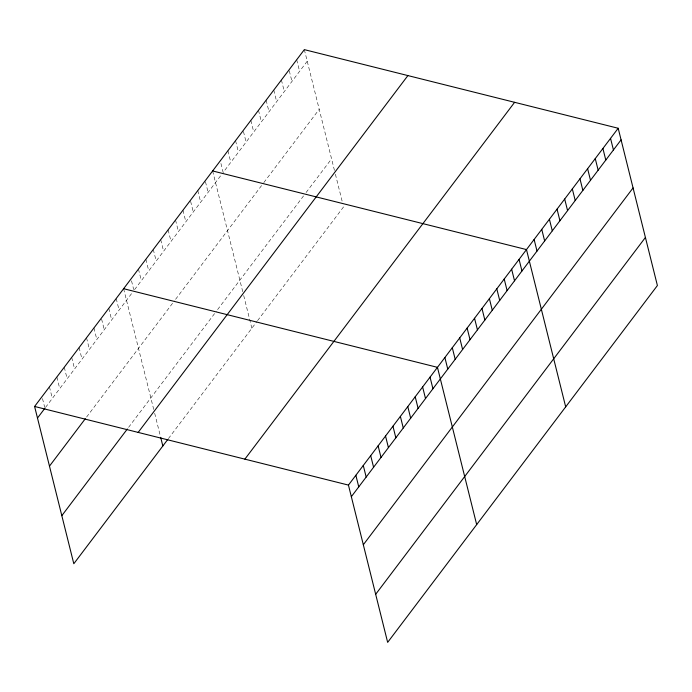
<?xml version="1.0" encoding="UTF-8"?>
<svg xmlns="http://www.w3.org/2000/svg" width="692" height="692" viewBox="0 0 692 692"><rect width="100%" height="100%" fill="white"/><g stroke="black" fill="none" stroke-linecap="round" stroke-linejoin="round"><path stroke-width="0.52" stroke-dasharray="3.46 2.59" d="M45.525 407.424L132.682 292.119M134.542 289.671L221.25 174.964M307.231 61.216L223.161 172.429L220.757 162.776M86.569 417.068L174.341 300.942M175.578 299.307L263.176 183.441M263.808 182.593L319.22 109.293M128.591 427.345L216.362 311.227M217.599 309.592L303.546 195.905M306.089 192.532L331.572 158.831M168.39 438.624L256.94 321.495M257.571 320.647L343.552 206.908L343.076 204.988M304.342 49.634L334.444 170.37M335.404 174.211L342.116 201.138M296.704 59.737L299.593 71.328M289.299 70.818L291.946 81.44M281.41 79.961L284.3 91.552M273.772 90.072L276.662 101.663M266.126 100.184L269.015 111.775M258.488 110.296L261.377 121.879M250.841 120.399L253.73 131.99M243.446 131.48L246.093 142.102M235.557 140.623L238.446 152.214M227.919 150.735L230.808 162.326M212.626 170.95L242.736 291.695M243.696 295.536L251.845 328.233M205.455 181.737L208.102 192.359M197.791 190.577L200.68 202.168M190.62 201.355L193.267 211.986M182.956 210.204L185.845 221.795M175.543 220.021L178.432 231.604M168.121 229.831L171.01 241.422M160.708 239.648L163.597 251.231M153.287 249.457L156.176 261.048M145.865 259.266L148.754 270.857M138.452 269.084L141.341 280.675M131.515 280.831L133.686 289.524M123.617 288.711L153.719 409.448M154.679 413.297L160.432 436.367M116.195 298.52L119.085 310.111M108.782 308.338L111.671 319.929M101.603 319.116L104.25 329.738M93.939 327.965L96.837 339.547M86.526 337.774L89.415 349.365M79.104 347.583L81.993 359.174M71.691 357.401L74.58 368.992M64.269 367.21L67.159 378.801M56.856 377.028L59.746 388.619M49.435 386.837L52.324 398.428M42.497 398.583L44.669 407.277"/><path stroke-width="1.04" d="M167.775 439.446L73.81 563.738L34.6 406.463L304.342 49.634L618.19 128.262L657.4 285.536L387.658 642.366L348.448 485.092L618.19 128.262M37.489 418.055L44.911 408.245M49.478 466.131L85.332 418.703M61.83 515.661L127.354 428.979M138.166 432.413L407.908 75.575M244.873 459.142L514.614 102.312M351.337 496.683L621.079 139.845M363.317 544.76L633.059 187.921M375.67 594.29L645.411 237.46M212.626 170.95L526.474 249.578L565.684 406.861M123.617 288.711L437.456 367.34L476.676 524.614M34.6 406.463L348.448 485.092M610.543 138.365L613.432 149.956M602.905 148.477L605.794 160.068M595.258 158.589L598.148 170.18M587.612 168.701L590.51 180.292M579.974 178.813L582.863 190.395M572.327 188.925L575.216 200.507M564.689 199.028L567.578 210.619M557.043 209.14L559.932 220.731M549.405 219.252L552.294 230.843M541.758 229.363L544.647 240.954M534.12 239.475L537.009 251.058M519.061 259.396L521.95 270.987M511.639 269.205L514.528 280.796M504.217 279.023L507.106 290.614M496.804 288.832L499.693 300.423M489.382 298.65L492.272 310.232M481.969 308.459L484.858 320.05M474.548 318.277L477.437 329.859M467.135 328.086L470.024 339.677M459.713 337.895L462.602 349.486M452.291 347.713L455.189 359.304M444.878 357.522L447.767 369.113M430.043 377.149L432.933 388.74M422.622 386.966L425.511 398.549M415.209 396.775L418.098 408.367M407.787 406.593L410.676 418.176M400.374 416.402L403.263 427.993M392.952 426.211L395.841 437.802M385.53 436.029L388.42 447.62M378.117 445.838L381.007 457.429M370.696 455.656L373.585 467.247M363.283 465.465L366.172 477.056M355.861 475.283L358.75 486.865M160.674 437.335L162.828 445.985"/></g></svg>
